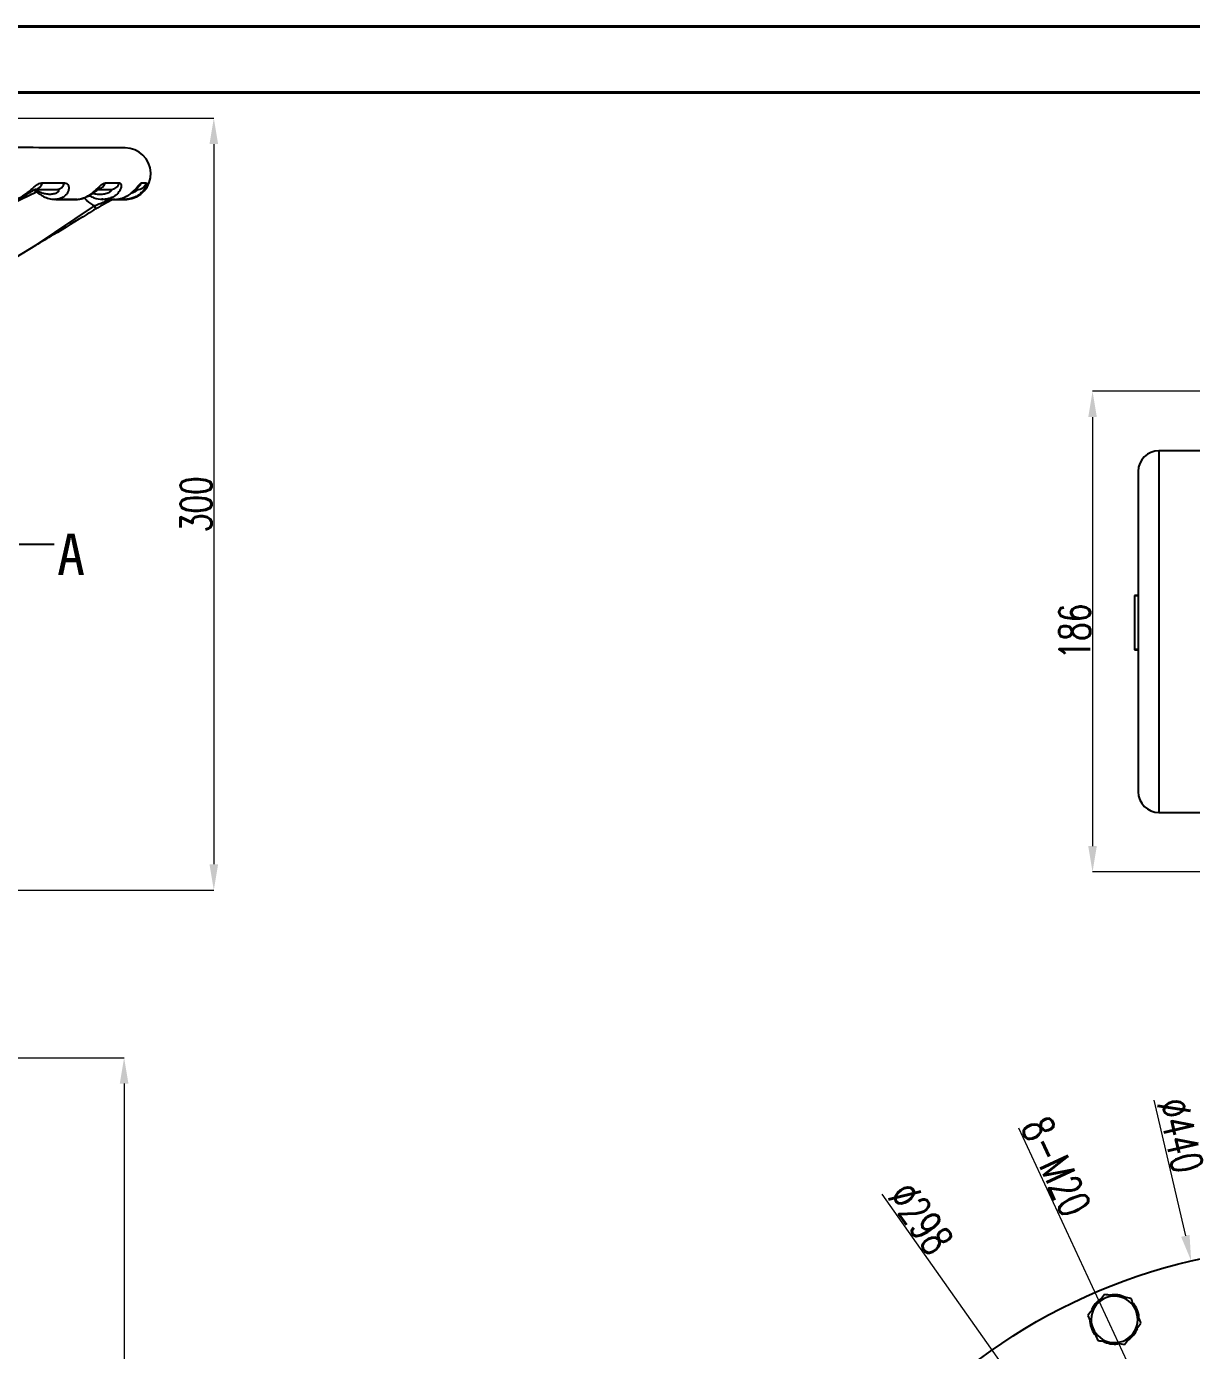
# Model space of a CAD drawing. Header units: millimetres. Extents: x 2085 to 4229, y 754 to 2271.
# Drawn here: x 2894 to 3345, y 1758 to 2271 of the extents above; entities that cross this region are included whole.
import ezdxf

# ---------------------------------------------------------------- set-up
doc = ezdxf.new("R2010")
doc.units = ezdxf.units.MM
for name, color, linetype, lineweight in [('AM_5', 3, 'Continuous', 25), ('AM_BOR', 7, 'Continuous', 50), ('文字', 7, 'Continuous', 13), ('粗实线', 7, 'Continuous', 40)]:
    doc.layers.add(name, color=color, linetype=linetype, lineweight=lineweight)
doc.layers.add('layer 1', color=7, linetype='Continuous')
doc.styles.add('SLDTEXTSTYLE1', font='txt.shx', dxfattribs={"width": 0.7, "bigfont": 'gbcbig.shx'})
doc.styles.add('STYLE1', font='txt.shx', dxfattribs={"width": 0.8, "height": 3, "bigfont": 'hzdx.shx'})
doc.dimstyles.new('SLDDIMSTYLE12$0', dxfattribs={"dimtxt": 12, "dimasz": 10, "dimexe": 0, "dimexo": 0.0625, "dimgap": 0.875, "dimtad": 1, "dimdec": 1, "dimlfac": 1.8, "dimrnd": 1e-09, "dimzin": 12, "dimdsep": 46, "dimtxsty": 'SLDTEXTSTYLE1', "dimcen": 0.09, "dimdle": 8.16, "dimclrd": 3, "dimclre": 3, "dimadec": 0, "dimazin": 3, "dimtfac": 1, "dimtdec": 1, "dimtofl": 0, "dimtmove": 0, "dimatfit": 3, "dimfxl": 0, "dimfrac": 2, "dimtolj": 1, "dimlwd": 5, "dimlwe": 5, "dimarcsym": 0})
doc.dimstyles.new('SLDDIMSTYLE12$3', dxfattribs={"dimtxt": 12, "dimasz": 10, "dimexe": 0, "dimexo": 0.0625, "dimgap": 0.875, "dimtad": 1, "dimdec": 1, "dimlfac": 1.8, "dimrnd": 1e-09, "dimzin": 12, "dimdsep": 46, "dimtxsty": 'SLDTEXTSTYLE1', "dimcen": 0.09, "dimdle": 8.16, "dimclrd": 3, "dimclre": 3, "dimadec": 0, "dimazin": 3, "dimtfac": 1, "dimtdec": 1, "dimtofl": 0, "dimtmove": 0, "dimatfit": 3, "dimfxl": 0, "dimfrac": 2, "dimtolj": 1, "dimlwd": 5, "dimlwe": 5, "dimarcsym": 0})

# ---------------------------------------------------------------- blocks, each defined once
blk = doc.blocks.new('*D52')
at = {"layer": 'AM_5', "color": 3, "lineweight": 5, "transparency": 16777216}
blk.add_line((2875.47, 1871.4), (2931.87, 1871.4), dxfattribs=at)
at = {"layer": 'AM_5', "color": 3, "linetype": 'Continuous', "lineweight": 5, "transparency": 16777216}
for p, q in [((2931.87, 1861.4), (2931.87, 1589.86)), ((2854.47, 1579.86), (2931.87, 1579.86))]:
    blk.add_line(p, q, dxfattribs=at)
at = {"layer": 'AM_5', "color": 3, "transparency": 16777216}
for points in [[(2930.21, 1861.4), (2933.54, 1861.4), (2931.87, 1871.4)], [(2930.21, 1589.86), (2933.54, 1589.86), (2931.87, 1579.86)]]:
    blk.add_solid(points, dxfattribs=at)
at = {"layer": 'Defpoints', "color": 0, "transparency": 16777216}
for p in [(2875.41, 1871.4), (2854.41, 1579.86), (2931.87, 1579.86)]:
    blk.add_point(p, dxfattribs=at)
at = {"layer": 'AM_5', "color": 0, "transparency": 16777216, "insert": (2925, 1725.63), "char_height": 12, "attachment_point": 5, "rotation": 90, "style": 'SLDTEXTSTYLE1'}
blk.add_mtext('\\A1;295', dxfattribs=at)
blk = doc.blocks.new('*D63')
at = {"layer": 'AM_5', "color": 3, "linetype": 'Continuous', "lineweight": 5, "transparency": 16777216}
blk.add_line((3330.46, 1854.91), (3342.63, 1802.45), dxfattribs=at)
at = {"layer": 'AM_5', "color": 3, "lineweight": 5, "transparency": 16777216}
for p, q in [((3394.49, 1578.4), (3394.67, 1578.4)), ((3394.58, 1578.31), (3394.58, 1578.49))]:
    blk.add_line(p, q, dxfattribs=at)
at = {"layer": 'AM_5', "color": 3, "transparency": 16777216}
blk.add_solid([(3344.25, 1802.83), (3341, 1802.08), (3344.89, 1792.71)], dxfattribs=at)
at = {"layer": 'Defpoints', "color": 0, "transparency": 16777216}
for p in [(3344.89, 1792.71), (3444.28, 1364.09)]:
    blk.add_point(p, dxfattribs=at)
at = {"layer": 'AM_5', "color": 0, "transparency": 16777216, "insert": (3340.68, 1841.3), "char_height": 12, "attachment_point": 5, "rotation": 283.0555, "style": 'SLDTEXTSTYLE1'}
blk.add_mtext('\\A1;∅440', dxfattribs=at)
blk = doc.blocks.new('*D64')
at = {"layer": 'AM_5', "color": 3, "linetype": 'Continuous', "lineweight": 5, "transparency": 16777216}
blk.add_line((3225.16, 1818.58), (3302.93, 1708.33), dxfattribs=at)
at = {"layer": 'AM_5', "color": 3, "lineweight": 5, "transparency": 16777216}
for p, q in [((3394.49, 1578.4), (3394.67, 1578.4)), ((3394.58, 1578.31), (3394.58, 1578.49))]:
    blk.add_line(p, q, dxfattribs=at)
at = {"layer": 'AM_5', "color": 3, "transparency": 16777216}
blk.add_solid([(3304.3, 1709.29), (3301.57, 1707.37), (3308.7, 1700.16)], dxfattribs=at)
at = {"layer": 'Defpoints', "color": 0, "transparency": 16777216}
for p in [(3308.7, 1700.16), (3480.47, 1456.64)]:
    blk.add_point(p, dxfattribs=at)
at = {"layer": 'AM_5', "color": 0, "transparency": 16777216, "insert": (3240.16, 1809.25), "char_height": 12, "attachment_point": 5, "rotation": 305.1984, "style": 'SLDTEXTSTYLE1'}
blk.add_mtext('\\A1;∅298', dxfattribs=at)
blk = doc.blocks.new('*D65')
at = {"layer": 'AM_5', "color": 3, "linetype": 'Continuous', "lineweight": 5, "transparency": 16777216}
blk.add_line((3278.06, 1844.3), (3329.67, 1733.07), dxfattribs=at)
at = {"layer": 'AM_5', "color": 3, "lineweight": 5, "transparency": 16777216}
for p, q in [((3337.47, 1716.06), (3337.65, 1716.06)), ((3337.56, 1715.97), (3337.56, 1716.15))]:
    blk.add_line(p, q, dxfattribs=at)
at = {"layer": 'AM_5', "color": 3, "transparency": 16777216}
blk.add_solid([(3331.18, 1733.77), (3328.16, 1732.36), (3333.88, 1723.99)], dxfattribs=at)
at = {"layer": 'Defpoints', "color": 0, "transparency": 16777216}
for p in [(3333.88, 1723.99), (3341.25, 1708.12)]:
    blk.add_point(p, dxfattribs=at)
at = {"layer": 'AM_5', "color": 0, "transparency": 16777216, "insert": (3292.62, 1829.25), "char_height": 12, "attachment_point": 5, "rotation": 294.8913, "style": 'SLDTEXTSTYLE1'}
blk.add_mtext('\\A1;8-M20', dxfattribs=at)
blk = doc.blocks.new('*D57')
at = {"layer": 'AM_5', "color": 3, "lineweight": 5, "transparency": 16777216}
blk.add_line((2786.76, 2235.01), (2966.59, 2235.01), dxfattribs=at)
at = {"layer": 'AM_5', "color": 3, "linetype": 'Continuous', "lineweight": 5, "transparency": 16777216}
for p, q in [((2966.59, 2225.01), (2966.59, 1946.26)), ((2833.76, 1936.26), (2966.59, 1936.26))]:
    blk.add_line(p, q, dxfattribs=at)
at = {"layer": 'AM_5', "color": 3, "transparency": 16777216}
for points in [[(2964.92, 2225.01), (2968.26, 2225.01), (2966.59, 2235.01)], [(2964.92, 1946.26), (2968.26, 1946.26), (2966.59, 1936.26)]]:
    blk.add_solid(points, dxfattribs=at)
at = {"layer": 'Defpoints', "color": 0, "transparency": 16777216}
for p in [(2786.7, 2235.01), (2833.7, 1936.26), (2966.59, 1936.26)]:
    blk.add_point(p, dxfattribs=at)
at = {"layer": 'AM_5', "color": 0, "transparency": 16777216, "insert": (2959.71, 2085.63), "char_height": 12, "attachment_point": 5, "rotation": 90, "style": 'SLDTEXTSTYLE1'}
blk.add_mtext('\\A1;300', dxfattribs=at)
blk = doc.blocks.new('*D58')
at = {"layer": 'AM_5', "color": 3, "lineweight": 5, "transparency": 16777216}
blk.add_line((3473.33, 2129.34), (3306.71, 2129.34), dxfattribs=at)
at = {"layer": 'AM_5', "color": 3, "linetype": 'Continuous', "lineweight": 5, "transparency": 16777216}
for p, q in [((3306.71, 2119.34), (3306.71, 1953.34)), ((3473.33, 1943.34), (3306.71, 1943.34))]:
    blk.add_line(p, q, dxfattribs=at)
at = {"layer": 'AM_5', "color": 3, "transparency": 16777216}
for points in [[(3305.04, 2119.34), (3308.37, 2119.34), (3306.71, 2129.34)], [(3305.04, 1953.34), (3308.37, 1953.34), (3306.71, 1943.34)]]:
    blk.add_solid(points, dxfattribs=at)
at = {"layer": 'Defpoints', "color": 0, "transparency": 16777216}
for p in [(3473.39, 2129.34), (3306.71, 1943.34), (3473.39, 1943.34)]:
    blk.add_point(p, dxfattribs=at)
at = {"layer": 'AM_5', "color": 0, "transparency": 16777216, "insert": (3299.83, 2036.34), "char_height": 12, "attachment_point": 5, "rotation": 90, "style": 'SLDTEXTSTYLE1'}
blk.add_mtext('\\A1;186', dxfattribs=at)
blk = doc.blocks.new('rA3')
at = {"layer": '粗实线'}
for p, q in [((753.38, 421.26), (333.38, 421.26)), ((748.38, 416.26), (358.38, 416.26))]:
    blk.add_line(p, q, dxfattribs=at)

msp = doc.modelspace()

# ---------------------------------------------------------------- linework, layer by layer
at = {"color": 7, "linetype": 'Continuous', "lineweight": 25}
for p, q in [((2889.057, 2202.276), (2897.977, 2206.513)), ((2897.455, 2207.513), (2905.791, 2207.495)), ((2921.865, 2207.461), (2926.584, 2207.451)), ((2930.049, 2203.842), (2931.837, 2203.575)), ((2936.237, 2207.43), (2936.832, 2207.429)), ((2936.832, 2207.429), (2936.237, 2207.43)), ((2897.608, 2185.74), (2920.46, 2201.074)), ((2905.422, 2203.639), (2904.973, 2203.69)), ((2905.112, 2203.717), (2905.6, 2203.649)), ((2905.422, 2203.639), (2905.112, 2203.717)), ((2923.396, 2203.669), (2923.089, 2203.697)), ((2923.574, 2203.652), (2923.396, 2203.669)), ((2924.102, 2203.604), (2923.574, 2203.652)), ((2923.986, 2203.676), (2924.292, 2203.615)), ((2924.102, 2203.604), (2923.986, 2203.676)), ((2927.572, 2203.509), (2927.349, 2203.51)), ((2932.182, 2203.575), (2930.562, 2203.71)), ((2930.882, 2203.662), (2931.408, 2203.661)), ((2931.594, 2203.599), (2931.678, 2203.599)), ((2932.431, 2203.592), (2932.5, 2203.658)), ((2932.5, 2203.658), (2932.615, 2203.604)), ((2897.608, 2185.74), (2853.63, 2159.315)), ((3473.389, 2106.339), (3332.389, 2106.339)), ((3322.889, 2050.267), (3324.389, 2050.267)), ((3322.889, 2050.267), (3322.889, 2029.534)), ((3324.389, 2050.267), (3322.889, 2050.267)), ((3322.889, 2050.267), (3322.889, 2050.267)), ((3322.889, 2029.534), (3324.389, 2029.534)), ((3322.889, 2029.534), (3322.889, 2029.301)), ((3322.889, 2029.301), (3324.389, 2029.301)), ((3332.388, 1966.339), (3473.388, 1966.339)), ((3307.685, 1775.141), (3307.192, 1775.345))]:
    msp.add_line(p, q, dxfattribs=at)
at = {"color": 7, "linetype": 'Continuous', "lineweight": 25, "flags": 128}
for points in [[(2932.224, 2223.574), (2932.036, 2223.575), (2931.471, 2223.576), (2930.531, 2223.578), (2929.218, 2223.581), (2927.535, 2223.585), (2925.486, 2223.589), (2923.076, 2223.594), (2920.31, 2223.6), (2917.196, 2223.607), (2913.74, 2223.614), (2909.95, 2223.623), (2905.836, 2223.631), (2901.407, 2223.641), (2896.674, 2223.651), (2891.647, 2223.662), (2886.338, 2223.673), (2880.761, 2223.685), (2874.927, 2223.698), (2868.851, 2223.711), (2862.548, 2223.724), (2862.16, 2223.725)], [(2932.224, 2223.574), (2932.048, 2223.575), (2931.52, 2223.576), (2930.641, 2223.578), (2929.412, 2223.58), (2927.838, 2223.584), (2925.92, 2223.588), (2923.664, 2223.592), (2921.075, 2223.598), (2918.157, 2223.604), (2914.918, 2223.611), (2911.364, 2223.619), (2907.504, 2223.627), (2903.346, 2223.636), (2898.899, 2223.645), (2894.172, 2223.655), (2889.177, 2223.666)], [(2900.289, 2210.083), (2901.402, 2210.081), (2902.501, 2210.078), (2903.587, 2210.076), (2904.66, 2210.074), (2905.719, 2210.071), (2906.764, 2210.069), (2907.796, 2210.067), (2908.814, 2210.065)], [(2924.615, 2210.031), (2925.353, 2210.03), (2926.075, 2210.028), (2926.782, 2210.026), (2927.472, 2210.025), (2928.147, 2210.024), (2928.806, 2210.022), (2929.449, 2210.021), (2930.075, 2210.019)], [(2938.531, 2210.002), (2938.843, 2210.001), (2939.139, 2210), (2939.417, 2210), (2939.679, 2209.999), (2939.923, 2209.999), (2940.15, 2209.998), (2940.361, 2209.998), (2940.554, 2209.997)], [(2905.487, 2203.631), (2906.172, 2203.63), (2907.23, 2203.627), (2908.269, 2203.625), (2909.287, 2203.623), (2910.285, 2203.621), (2911.262, 2203.619), (2912.218, 2203.617), (2913.154, 2203.615)], [(2924.226, 2203.591), (2924.253, 2203.591), (2924.85, 2203.59), (2925.424, 2203.589), (2925.975, 2203.588), (2926.503, 2203.586), (2927.007, 2203.585), (2927.489, 2203.584), (2927.948, 2203.583)], [(2928.776, 2203.582), (2929.198, 2203.581), (2930.107, 2203.579), (2930.853, 2203.577), (2931.434, 2203.576), (2931.849, 2203.575), (2931.869, 2203.575)], [(2931.83, 2203.575), (2931.912, 2203.575), (2931.984, 2203.575), (2932.044, 2203.575), (2932.094, 2203.575), (2932.132, 2203.575), (2932.16, 2203.575), (2932.176, 2203.575), (2932.182, 2203.575)], [(3332.389, 2106.339), (3332.389, 2106.161), (3332.389, 2105.627), (3332.389, 2104.74), (3332.389, 2103.504), (3332.389, 2101.926), (3332.389, 2100.014), (3332.389, 2097.777), (3332.389, 2095.227), (3332.389, 2092.377), (3332.389, 2089.242), (3332.389, 2085.837), (3332.389, 2082.18), (3332.389, 2078.289), (3332.389, 2074.184), (3332.389, 2069.887), (3332.389, 2065.418), (3332.389, 2060.802), (3332.389, 2056.061), (3332.389, 2051.219), (3332.389, 2046.301), (3332.389, 2041.333), (3332.389, 2036.339), (3332.389, 2031.346), (3332.389, 2026.377), (3332.388, 2021.46), (3332.388, 2016.618), (3332.388, 2011.877), (3332.388, 2007.26), (3332.388, 2002.792), (3332.388, 1998.495), (3332.388, 1994.39), (3332.388, 1990.499), (3332.388, 1986.842), (3332.388, 1983.437), (3332.388, 1980.302), (3332.388, 1977.452), (3332.388, 1974.902), (3332.388, 1972.665), (3332.388, 1970.753), (3332.388, 1969.175), (3332.388, 1967.939), (3332.388, 1967.052), (3332.388, 1966.518), (3332.388, 1966.339)]]:
    msp.add_lwpolyline(points, dxfattribs=at)
at = {"color": 7, "linetype": 'Continuous', "lineweight": 25}
msp.add_circle((3394.583, 1578.399), 220, dxfattribs=at)
for centre, radius, start, end in [((2932.203, 2213.575), 10, 274.38231, 89.87751), ((2897.155, 2210.691), 3.193, 275.38119, 349.01323), ((2905.564, 2210.825), 3.338, 273.90363, 346.83852), ((2921.057, 2211.17), 3.737, 281.75509, 342.25437), ((2926.516, 2211.2), 3.75, 271.03871, 341.65604), ((2934.813, 2211.389), 3.968, 294.95163, 339.53502), ((2936.834, 2211.407), 3.978, 269.96866, 339.24884), ((2917.282, 2199.177), 3.702, 11.90683, 30.83204), ((2932.203, 2213.575), 10, 269.87751, 273.21723), ((3332.389, 2098.339), 8, 89.99969, 179.99969), ((3332.388, 1974.339), 8, 179.99969, 269.99969), ((3315.176, 1770.105), 9, 81.65979, 141.65979), ((3315.176, 1770.105), 9.55, 64.65425, 99.64171), ((3315.176, 1770.105), 9, 21.65979, 81.65979), ((3315.176, 1770.105), 9, 141.65979, 201.65979), ((3315.176, 1770.105), 9.55, 146.72088, 157.52267), ((3315.176, 1770.105), 9.55, 122.9811, 146.72088), ((3315.176, 1770.105), 9, 321.65979, 21.65979), ((3315.176, 1770.105), 9.55, 5.3213, 39.81506), ((3315.176, 1770.105), 9.55, 185.16492, 221.16529), ((3315.176, 1770.105), 9, 201.65979, 261.65979), ((3315.176, 1770.105), 9, 261.65979, 321.65979), ((3315.176, 1770.105), 9.55, 304.21169, 338.3491), ((3315.176, 1770.105), 9.55, 242.43683, 278.01721)]:
    msp.add_arc(centre, radius, start, end, dxfattribs=at)
for points, knots in [([(2889.126, 2203.681), (2889.606, 2203.75), (2890.543, 2203.884), (2892.015, 2204.515), (2893.223, 2205.261), (2894.175, 2205.973), (2894.868, 2206.534), (2895.555, 2207.123), (2896.482, 2207.939), (2897.627, 2208.919), (2899.011, 2209.878), (2899.864, 2210.015), (2900.289, 2210.083)], [0, 0, 0, 0, 0.12801232, 0.24964837, 0.38015983, 0.44120352, 0.49971387, 0.56357251, 0.62457566, 0.74964179, 0.87501679, 1, 1, 1, 1]), ([(2908.814, 2210.065), (2909.157, 2209.999), (2909.669, 2209.9), (2910.119, 2209.37), (2910.35, 2208.887), (2910.467, 2208.323), (2910.465, 2207.728), (2910.35, 2207.112), (2910.061, 2206.328), (2909.575, 2205.588), (2908.927, 2204.947), (2908.175, 2204.393), (2907.085, 2203.86), (2906.103, 2203.721), (2905.6, 2203.649)], [0, 0, 0, 0, 0.12447465, 0.18590377, 0.2498832, 0.31110244, 0.37519492, 0.43621983, 0.50010145, 0.61952849, 0.68338306, 0.75026225, 0.87188924, 1, 1, 1, 1]), ([(2913.712, 2203.634), (2914.279, 2203.707), (2915.384, 2203.85), (2917.056, 2204.488), (2918.378, 2205.237), (2919.378, 2205.947), (2920.084, 2206.507), (2920.76, 2207.093), (2921.635, 2207.904), (2922.641, 2208.878), (2923.737, 2209.828), (2924.323, 2209.963), (2924.615, 2210.031)], [0, 0, 0, 0, 0.12809559, 0.24966876, 0.38015048, 0.4411948, 0.49971785, 0.5635707, 0.62458364, 0.74964208, 0.87501071, 1, 1, 1, 1]), ([(2930.075, 2210.019), (2930.273, 2209.955), (2930.568, 2209.858), (2930.736, 2209.334), (2930.768, 2208.856), (2930.693, 2208.297), (2930.515, 2207.707), (2930.231, 2207.095), (2929.735, 2206.315), (2929.056, 2205.577), (2928.226, 2204.935), (2927.299, 2204.379), (2926.001, 2203.84), (2924.872, 2203.691), (2924.292, 2203.615)], [0, 0, 0, 0, 0.124469, 0.1859179, 0.249896, 0.31111, 0.3751779, 0.4362152, 0.5000928, 0.6195356, 0.6833787, 0.7502352, 0.8717997, 1, 1, 1, 1]), ([(2928.655, 2203.608), (2929.268, 2203.687), (2930.462, 2203.839), (2932.213, 2204.485), (2933.553, 2205.236), (2934.529, 2205.946), (2935.198, 2206.504), (2935.814, 2207.088), (2936.576, 2207.894), (2937.373, 2208.859), (2938.107, 2209.8), (2938.39, 2209.934), (2938.531, 2210.002)], [0, 0, 0, 0, 0.1281848, 0.2496943, 0.3801403, 0.4411842, 0.4997204, 0.5635686, 0.6245937, 0.7496429, 0.875004, 1, 1, 1, 1]), ([(2940.554, 2209.997), (2940.593, 2209.931), (2940.673, 2209.798), (2940.447, 2209.022), (2940.106, 2208.296), (2939.764, 2207.71), (2939.331, 2207.103), (2938.665, 2206.327), (2937.84, 2205.59), (2936.885, 2204.948), (2935.846, 2204.39), (2934.429, 2203.844), (2933.23, 2203.686), (2932.614, 2203.604)], [0, 0, 0, 0, 0.1245156, 0.2495944, 0.3108279, 0.374896, 0.4359736, 0.4998758, 0.6193832, 0.6832396, 0.7500985, 0.8716543, 1, 1, 1, 1]), ([(2890.128, 2203.875), (2890.404, 2203.905), (2891.263, 2204), (2892.829, 2204.696), (2894.321, 2205.579), (2895.556, 2206.421), (2896.308, 2206.926), (2896.928, 2207.289), (2897.354, 2207.488), (2897.693, 2207.584), (2897.813, 2207.562), (2897.876, 2207.551)], [0, 0, 0, 0, 0.0899247, 0.2789122, 0.5096722, 0.5968017, 0.7160872, 0.7813852, 0.8495991, 0.9218501, 1, 1, 1, 1]), ([(2896.893, 2207.261), (2896.909, 2207.251), (2897.044, 2207.168), (2897.501, 2206.857), (2898.257, 2206.311), (2899.35, 2205.546), (2900.85, 2204.661), (2902.833, 2203.828), (2904.315, 2203.701), (2905.119, 2203.632)], [0, 0, 0, 0, 0.011447, 0.0948112, 0.1948902, 0.3296954, 0.5082648, 0.7331009, 1, 1, 1, 1]), ([(2905.791, 2207.495), (2905.977, 2207.471), (2906.348, 2207.423), (2906.587, 2207.063), (2906.462, 2206.622), (2905.884, 2206.094), (2904.74, 2205.671), (2903.18, 2205.516), (2901.516, 2205.675), (2900.053, 2206.102), (2898.854, 2206.645), (2897.992, 2207.074), (2897.439, 2207.36), (2897.206, 2207.4), (2897.192, 2207.403)], [0, 0, 0, 0, 0.066471, 0.1330822, 0.1964075, 0.2656904, 0.3982655, 0.5312595, 0.6642517, 0.7969668, 0.863312, 0.929517, 0.9957353, 1, 1, 1, 1]), ([(2915.04, 2203.863), (2915.202, 2203.88), (2915.996, 2203.967), (2917.552, 2204.632), (2919.154, 2205.546), (2920.428, 2206.468), (2921.138, 2207.013), (2921.611, 2207.366), (2921.85, 2207.529), (2921.863, 2207.539), (2921.868, 2207.544)], [0, 0, 0, 0, 0.0529138, 0.2596713, 0.5234222, 0.6267828, 0.7693282, 0.8474606, 0.9291292, 1, 1, 1, 1]), ([(2916.469, 2204.266), (2916.76, 2203.882), (2917.828, 2202.479), (2919.352, 2201.666), (2920.46, 2201.074)], [0, 0, 0, 0, 0.2731725, 1, 1, 1, 1]), ([(2918.404, 2205.186), (2918.985, 2204.834), (2920.585, 2203.865), (2922.457, 2203.699), (2923.651, 2203.592)], [0, 0, 0, 0, 0.3626362, 1, 1, 1, 1]), ([(2926.584, 2207.451), (2926.693, 2207.427), (2926.911, 2207.379), (2926.908, 2207.02), (2926.558, 2206.58), (2925.724, 2206.052), (2924.321, 2205.626), (2922.508, 2205.487), (2920.939, 2205.571), (2920.006, 2205.856), (2919.698, 2205.951)], [0, 0, 0, 0, 0.0910879, 0.1823679, 0.2691451, 0.3640862, 0.5457592, 0.7280061, 0.9102507, 1, 1, 1, 1]), ([(2932.431, 2203.592), (2931.51, 2203.546), (2930.581, 2203.499), (2929.73, 2203.805), (2929.722, 2203.808)], [0, 0, 0, 0, 0.9915169, 1, 1, 1, 1]), ([(2932.28, 2204.582), (2932.381, 2204.618), (2933.097, 2204.875), (2934.17, 2205.622), (2935.371, 2206.57), (2936.108, 2207.287), (2936.41, 2207.615), (2936.511, 2207.735), (2936.483, 2207.741), (2936.475, 2207.742)], [0, 0, 0, 0, 0.0474264, 0.3380522, 0.580682, 0.7823519, 0.8750041, 0.9650842, 1, 1, 1, 1]), ([(2936.832, 2207.429), (2936.856, 2207.405), (2936.906, 2207.358), (2936.663, 2206.998), (2936.106, 2206.564), (2935.384, 2206.163), (2934.794, 2206.021), (2934.527, 2205.957)], [0, 0, 0, 0, 0.20593239, 0.41229905, 0.608486, 0.82312959, 1, 1, 1, 1]), ([(2920.904, 2199.941), (2919.813, 2199.27), (2914.36, 2195.917), (2906.59, 2191.18), (2899.88, 2187.116), (2897.608, 2185.74)], [0, 0, 0, 0, 0.1418804, 0.7094415, 1, 1, 1, 1]), ([(2913.521, 2203.623), (2912.254, 2203.625), (2909.718, 2203.63), (2906.855, 2203.636), (2905.422, 2203.639)], [0, 0, 0, 0, 0.4994071, 1, 1, 1, 1]), ([(2905.6, 2203.649), (2907.032, 2203.647), (2909.9, 2203.641), (2912.44, 2203.636), (2913.712, 2203.634)], [0, 0, 0, 0, 0.4994057, 1, 1, 1, 1]), ([(2927.107, 2203.589), (2925.999, 2203.18), (2924.135, 2202.491), (2921.886, 2201.668), (2920.82, 2201.224), (2920.46, 2201.074)], [0, 0, 0, 0, 0.492155, 0.828466, 1, 1, 1, 1]), ([(2927.542, 2203.612), (2926.415, 2203.026), (2924.733, 2202.152), (2922.483, 2200.892), (2921.436, 2200.261), (2920.904, 2199.941)], [0, 0, 0, 0, 0.4999981, 0.7461536, 1, 1, 1, 1]), ([(2928.462, 2203.596), (2927.828, 2203.597), (2926.558, 2203.599), (2924.922, 2203.602), (2924.102, 2203.604)], [0, 0, 0, 0, 0.4994059, 1, 1, 1, 1]), ([(2924.292, 2203.615), (2925.111, 2203.614), (2926.749, 2203.611), (2928.019, 2203.609), (2928.655, 2203.608)], [0, 0, 0, 0, 0.4994045, 1, 1, 1, 1]), ([(2931.844, 2203.598), (2932.008, 2203.598), (2932.252, 2203.597), (2932.349, 2203.596), (2932.38, 2203.596)], [0, 0, 0, 0, 0.6752215, 1, 1, 1, 1]), ([(2932.768, 2203.593), (2932.778, 2203.593), (2932.824, 2203.592), (2932.601, 2203.592), (2932.431, 2203.592)], [0, 0, 0, 0, 0.2371963, 1, 1, 1, 1]), ([(2932.614, 2203.604), (2932.836, 2203.605), (2933.072, 2203.605), (2932.977, 2203.606), (2932.971, 2203.606)], [0, 0, 0, 0, 0.9381848, 1, 1, 1, 1]), ([(3324.389, 2098.339), (3324.389, 2098.251), (3324.389, 2098.07), (3324.389, 2096.581), (3324.389, 2094.334), (3324.389, 2091.491), (3324.389, 2088.312), (3324.389, 2084.552), (3324.389, 2080.258), (3324.389, 2075.496), (3324.389, 2070.345), (3324.389, 2064.893), (3324.389, 2058.654), (3324.389, 2051.652), (3324.389, 2043.979), (3324.389, 2036.34), (3324.389, 2028.701), (3324.388, 2021.028), (3324.388, 2014.025), (3324.388, 2007.786), (3324.388, 2002.334), (3324.388, 1997.183), (3324.388, 1992.421), (3324.388, 1988.127), (3324.388, 1984.367), (3324.388, 1981.188), (3324.388, 1978.345), (3324.388, 1976.098), (3324.388, 1974.609), (3324.388, 1974.428), (3324.388, 1974.339)], [0, 0, 0, 0, 0.03881441, 0.07883249, 0.1199761, 0.15188795, 0.18430368, 0.21706425, 0.25, 0.28293574, 0.31569631, 0.34811204, 0.38002389, 0.4211651, 0.46118377, 0.5, 0.53881379, 0.57883249, 0.6199761, 0.65188795, 0.68430368, 0.71706425, 0.75, 0.78293574, 0.81569631, 0.84811204, 0.88002389, 0.9211651, 0.96118438, 1, 1, 1, 1]), ([(3311.34, 1779.763), (3310.807, 1779.089), (3310.273, 1778.413), (3309.199, 1777.055), (3308.659, 1776.373), (3308.117, 1775.687)], [0, 0, 0, 0, 0.5, 0.5, 1, 1, 1, 1]), ([(3316.481, 1779.009), (3315.616, 1779.136), (3314.756, 1779.262), (3313.043, 1779.513), (3312.19, 1779.638), (3311.34, 1779.763)], [0, 0, 0, 0, 0.5, 0.5, 1, 1, 1, 1]), ([(3321.623, 1778.256), (3320.773, 1778.38), (3319.92, 1778.505), (3318.207, 1778.756), (3317.346, 1778.883), (3316.481, 1779.009)], [0, 0, 0, 0, 0.5, 0.5, 1, 1, 1, 1]), ([(3308.117, 1775.687), (3307.575, 1775.002), (3307.035, 1774.32), (3305.961, 1772.962), (3305.426, 1772.286), (3304.894, 1771.612)], [0, 0, 0, 0, 0.5, 0.5, 1, 1, 1, 1]), ([(3323.54, 1773.426), (3323.218, 1774.239), (3322.897, 1775.047), (3322.258, 1776.656), (3321.94, 1777.457), (3321.623, 1778.256)], [0, 0, 0, 0, 0.5, 0.5, 1, 1, 1, 1]), ([(3325.458, 1768.597), (3325.141, 1769.395), (3324.823, 1770.196), (3324.184, 1771.806), (3323.863, 1772.614), (3323.54, 1773.426)], [0, 0, 0, 0, 0.5, 0.5, 1, 1, 1, 1]), ([(3304.894, 1771.612), (3305.211, 1770.814), (3305.529, 1770.013), (3306.168, 1768.403), (3306.489, 1767.595), (3306.811, 1766.783)], [0, 0, 0, 0, 0.5, 0.5, 1, 1, 1, 1]), ([(3322.235, 1764.522), (3322.777, 1765.207), (3323.317, 1765.889), (3324.391, 1767.247), (3324.925, 1767.923), (3325.458, 1768.597)], [0, 0, 0, 0, 0.5, 0.5, 1, 1, 1, 1]), ([(3306.811, 1766.783), (3307.134, 1765.97), (3307.455, 1765.162), (3308.094, 1763.553), (3308.412, 1762.752), (3308.729, 1761.953)], [0, 0, 0, 0, 0.5, 0.5, 1, 1, 1, 1]), ([(3319.012, 1760.446), (3319.545, 1761.12), (3320.079, 1761.796), (3321.153, 1763.154), (3321.693, 1763.836), (3322.235, 1764.522)], [0, 0, 0, 0, 0.5, 0.5, 1, 1, 1, 1]), ([(3308.729, 1761.953), (3309.579, 1761.829), (3310.432, 1761.704), (3312.145, 1761.453), (3313.005, 1761.326), (3313.871, 1761.2)], [0, 0, 0, 0, 0.5, 0.5, 1, 1, 1, 1]), ([(3313.871, 1761.2), (3314.736, 1761.073), (3315.596, 1760.947), (3317.309, 1760.696), (3318.162, 1760.571), (3319.012, 1760.446)], [0, 0, 0, 0, 0.5, 0.5, 1, 1, 1, 1])]:
    msp.add_open_spline(points, degree=3, knots=knots, dxfattribs=at)
at = {"layer": 'layer 1'}
msp.add_line((2891.208, 2070.157), (2904.804, 2070.157), dxfattribs=at)

# ---------------------------------------------------------------- block references
at = {"layer": 'AM_BOR', "xscale": 5.104687500000001, "yscale": 5.104687500000001, "zscale": 5.104687500000001}
msp.add_blockref('rA3', (383.144, 120.157), dxfattribs=at)

# ---------------------------------------------------------------- texts
at = {"layer": '文字', "insert": (2911.331, 2066.273), "char_height": 16, "width": 240, "attachment_point": 5, "style": 'STYLE1'}
msp.add_mtext('\\pt176;{\\fSimSun|b0|i0|c134|p2;\\W1;A}', dxfattribs=at)

# ---------------------------------------------------------------- dimensions: what is measured, and where the dimension line sits
at = {"layer": 'AM_5'}
for base, p1, p2, text, picture, middle in [((2966.589, 1936.265), (2786.697, 2235.005), (2833.698, 1936.265), '300', '*D57', (2959.714, 2085.635)), ((2931.874, 1579.864), (2875.406, 1871.399), (2854.406, 1579.864), '295', '*D52', (2924.999, 1725.632))]:
    dim = msp.add_linear_dim(base=base, p1=p1, p2=p2, angle=90, text=text, dimstyle='SLDDIMSTYLE12$0', override={"dimlfac": 1, "dimpost": ''}, dxfattribs=at)
    dim.commit()
    dim.dimension.update_dxf_attribs({"geometry": picture, "text_midpoint": middle})
dim = msp.add_linear_dim(base=(3306.705, 1943.339), p1=(3473.389, 2129.339), p2=(3473.389, 1943.339), angle=90, dimstyle='SLDDIMSTYLE12$0', override={"dimlfac": 1, "dimpost": ''}, dxfattribs=at)
dim.commit()
dim.dimension.update_dxf_attribs({"geometry": '*D58', "text_midpoint": (3299.83, 2036.339)})
for p1, p2, override, picture, middle in [((3444.279, 1364.086), (3344.886, 1792.713), {"dimlfac": 1, "dimpost": ''}, '*D63', (3333.98, 1839.743)), ((3480.468, 1456.643), (3308.698, 1700.156), {"dimlfac": 1}, '*D64', (3234.542, 1805.284))]:
    dim = msp.add_diameter_dim_2p(p1=p1, p2=p2, dimstyle='SLDDIMSTYLE12$3', override=override, dxfattribs=at)
    dim.commit()
    dim.dimension.update_dxf_attribs({"geometry": picture, "text_midpoint": middle, "dimtype": 163})
dim = msp.add_diameter_dim_2p(p1=(3341.246, 1708.12), p2=(3333.88, 1723.995), text='8-M20', dimstyle='SLDDIMSTYLE12$3', override={"dimlfac": 1}, dxfattribs=at)
dim.commit()
dim.dimension.update_dxf_attribs({"geometry": '*D65', "text_midpoint": (3286.382, 1826.361), "dimtype": 163})

doc.saveas('drawing.dxf')
